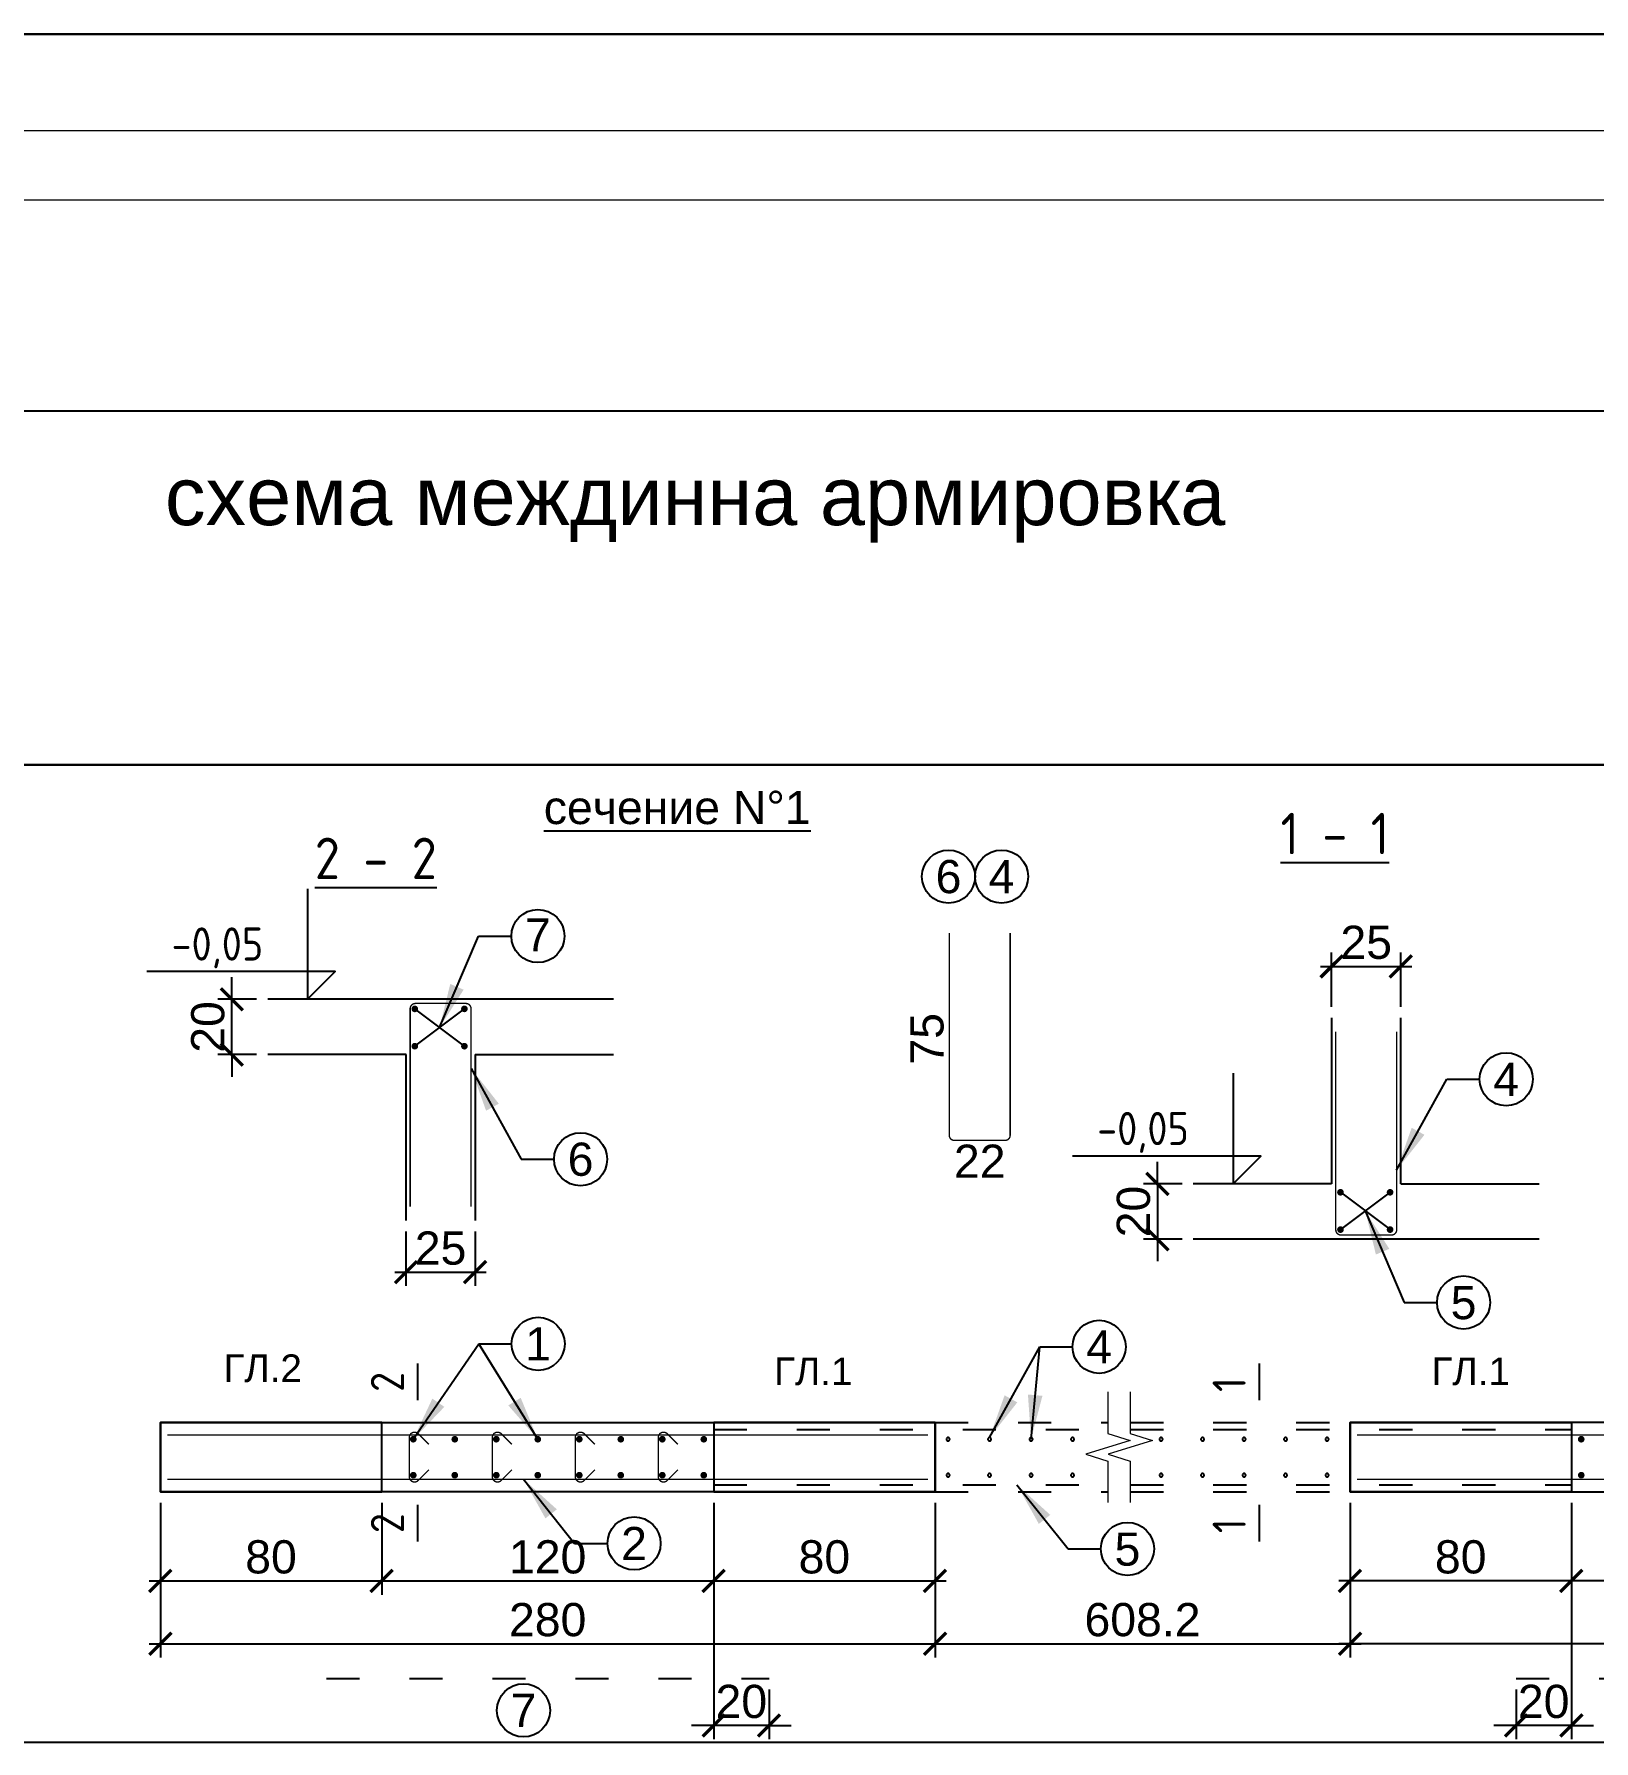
# Model space of a CAD drawing. Header units: millimetres. Extents: x 879 to 91735, y -13728 to 454.
# Drawn here: x 12829 to 13393, y -11346 to -10728 of the extents above; entities that cross this region are included whole.
import ezdxf
from ezdxf.enums import TextEntityAlignment as Align

# ---------------------------------------------------------------- set-up
doc = ezdxf.new("R2010")
doc.units = ezdxf.units.MM
doc.linetypes.add('ACAD_ISO03W100', pattern=[30, 12, -18])
for name, color, linetype, lineweight in [('0_txt', 7, 'Continuous', 18), ('k_dim', 2, 'Continuous', 18), ('TABLICA', 40, 'Continuous', 30)]:
    doc.layers.add(name, color=color, linetype=linetype, lineweight=lineweight)
for name, color, linetype in [('1K_SHA', 134, 'Continuous'), ('k_arm', 40, 'Continuous'), ('k_dim_arm', 54, 'Continuous'), ('k_nadpisi', 8, 'Continuous'), ('KTX', 1, 'Continuous'), ('KTXTXT', 4, 'Continuous')]:
    doc.layers.add(name, color=color, linetype=linetype)
doc.styles.add('ARIAL', font='ARIAL.TTF')
doc.styles.add('DIM', font='romans.shx', dxfattribs={"width": 0.85})
doc.styles.get("Standard").update_dxf_attribs({"font": 'TAHOMA.TTF'})
doc.dimstyles.new('k_', dxfattribs={"dimscale": 4, "dimtxt": 3, "dimasz": 2, "dimexe": 1.25, "dimexo": 1, "dimtad": 1, "dimdec": 1, "dimrnd": 0.5, "dimtxsty": 'Standard', "dimblk": 'ARCHTICK', "dimcen": 2.5, "dimdle": 1, "dimclrd": 8, "dimclre": 8, "dimclrt": 256, "dimadec": 1, "dimazin": 0, "dimtfac": 1, "dimtdec": 1, "dimtix": 1, "dimtmove": 0, "dimatfit": 3, "dimfxl": 0, "dimarcsym": 0})
doc.dimstyles.new('k_arm 1', dxfattribs={"dimscale": 5, "dimtxt": 2.4, "dimasz": 1.125, "dimexe": 1.25, "dimexo": 1.2, "dimgap": 1.6, "dimtad": 1, "dimdec": 0, "dimrnd": 0.5, "dimtxsty": 'Standard', "dimblk": 'ARCHTICK', "dimcen": 2.5, "dimse1": 1, "dimse2": 1, "dimsd1": 1, "dimsd2": 1, "dimclrd": 9, "dimclre": 8, "dimclrt": 256, "dimadec": 1, "dimazin": 0, "dimtfac": 1, "dimtdec": 0, "dimtix": 1, "dimtofl": 0, "dimtmove": 2, "dimatfit": 3, "dimfxl": 0, "dimarcsym": 0})
doc.dimstyles.new('k_zoni', dxfattribs={"dimscale": 4, "dimtxt": 2.5, "dimasz": 4, "dimexe": 0, "dimexo": 0, "dimtad": 1, "dimdec": 1, "dimrnd": 1, "dimtxsty": 'Standard', "dimcen": 2.5, "dimse1": 1, "dimse2": 1, "dimclrd": 256, "dimclre": 8, "dimclrt": 256, "dimadec": 1, "dimazin": 0, "dimtfac": 1, "dimtdec": 1, "dimtix": 1, "dimtmove": 0, "dimatfit": 3, "dimfxl": 0, "dimarcsym": 0})

# ---------------------------------------------------------------- blocks, each defined once
blk = doc.blocks.new('_ARCHTICK')
at = {"color": 0, "linetype": 'ByBlock', "const_width": 0.15}
blk.add_lwpolyline([(-0.5, -0.5), (0.5, 0.5)], dxfattribs=at)
blk = doc.blocks.new('*D1610')
at = {"layer": 'Defpoints', "color": 0}
for p in [(12875.08, -11255.4), (12955.08, -11255.4), (12955.08, -11287.68)]:
    blk.add_point(p, dxfattribs=at)
at = {"layer": 'k_nadpisi', "color": 8, "lineweight": -2}
for p, q in [((12875.08, -11259.4), (12875.08, -11292.68)), ((12955.08, -11259.4), (12955.08, -11292.68)), ((12871.08, -11287.68), (12959.08, -11287.68))]:
    blk.add_line(p, q, dxfattribs=at)
at = {"layer": 'k_nadpisi', "color": 8, "lineweight": -2, "xscale": 8, "yscale": 8, "zscale": 8, "rotation": 180}
blk.add_blockref('_ARCHTICK', (12875.08, -11287.68), dxfattribs=at)
at = {"layer": 'k_nadpisi', "color": 8, "lineweight": -2, "xscale": 8, "yscale": 8, "zscale": 8}
blk.add_blockref('_ARCHTICK', (12955.08, -11287.68), dxfattribs=at)
at = {"layer": 'k_nadpisi', "insert": (12915.08, -11279.05), "char_height": 12, "attachment_point": 5, "style": 'ARIAL'}
blk.add_mtext('80', dxfattribs=at)
blk = doc.blocks.new('*D1611')
at = {"layer": 'Defpoints', "color": 0}
for p in [(12955.08, -11255.4), (13075.08, -11255.4), (13075.08, -11287.68)]:
    blk.add_point(p, dxfattribs=at)
at = {"layer": 'k_nadpisi', "color": 8, "lineweight": -2}
for p, q in [((12955.08, -11259.4), (12955.08, -11292.68)), ((13075.08, -11259.4), (13075.08, -11292.68)), ((12951.08, -11287.68), (13079.08, -11287.68))]:
    blk.add_line(p, q, dxfattribs=at)
at = {"layer": 'k_nadpisi', "color": 8, "lineweight": -2, "xscale": 8, "yscale": 8, "zscale": 8, "rotation": 180}
blk.add_blockref('_ARCHTICK', (12955.08, -11287.68), dxfattribs=at)
at = {"layer": 'k_nadpisi', "color": 8, "lineweight": -2, "xscale": 8, "yscale": 8, "zscale": 8}
blk.add_blockref('_ARCHTICK', (13075.08, -11287.68), dxfattribs=at)
at = {"layer": 'k_nadpisi', "insert": (13015.08, -11279.05), "char_height": 12, "attachment_point": 5, "style": 'ARIAL'}
blk.add_mtext('120', dxfattribs=at)
blk = doc.blocks.new('*D1612')
at = {"layer": 'Defpoints', "color": 0}
for p in [(13075.08, -11255.4), (13155.08, -11255.4), (13155.08, -11287.68)]:
    blk.add_point(p, dxfattribs=at)
at = {"layer": 'k_nadpisi', "color": 8, "lineweight": -2}
for p, q in [((13075.08, -11259.4), (13075.08, -11292.68)), ((13155.08, -11259.4), (13155.08, -11292.68)), ((13071.08, -11287.68), (13159.08, -11287.68))]:
    blk.add_line(p, q, dxfattribs=at)
at = {"layer": 'k_nadpisi', "color": 8, "lineweight": -2, "xscale": 8, "yscale": 8, "zscale": 8, "rotation": 180}
blk.add_blockref('_ARCHTICK', (13075.08, -11287.68), dxfattribs=at)
at = {"layer": 'k_nadpisi', "color": 8, "lineweight": -2, "xscale": 8, "yscale": 8, "zscale": 8}
blk.add_blockref('_ARCHTICK', (13155.08, -11287.68), dxfattribs=at)
at = {"layer": 'k_nadpisi', "insert": (13115.08, -11279.05), "char_height": 12, "attachment_point": 5, "style": 'ARIAL'}
blk.add_mtext('80', dxfattribs=at)
blk = doc.blocks.new('*D1613')
at = {"layer": 'Defpoints', "color": 0}
for p in [(12875.08, -11255.4), (13155.08, -11255.4), (13155.08, -11310.37)]:
    blk.add_point(p, dxfattribs=at)
at = {"layer": 'k_nadpisi', "color": 8, "lineweight": -2}
for p, q in [((12875.08, -11259.4), (12875.08, -11315.37)), ((13155.08, -11259.4), (13155.08, -11315.37)), ((12871.08, -11310.37), (13159.08, -11310.37))]:
    blk.add_line(p, q, dxfattribs=at)
at = {"layer": 'k_nadpisi', "color": 8, "lineweight": -2, "xscale": 8, "yscale": 8, "zscale": 8, "rotation": 180}
blk.add_blockref('_ARCHTICK', (12875.08, -11310.37), dxfattribs=at)
at = {"layer": 'k_nadpisi', "color": 8, "lineweight": -2, "xscale": 8, "yscale": 8, "zscale": 8}
blk.add_blockref('_ARCHTICK', (13155.08, -11310.37), dxfattribs=at)
at = {"layer": 'k_nadpisi', "insert": (13015.08, -11301.75), "char_height": 12, "attachment_point": 5, "style": 'ARIAL'}
blk.add_mtext('280', dxfattribs=at)
blk = doc.blocks.new('*D1615')
at = {"layer": 'Defpoints', "color": 0}
for p in [(13385.08, -11255.4), (13505.08, -11255.4), (13385.08, -11287.68)]:
    blk.add_point(p, dxfattribs=at)
at = {"layer": 'k_nadpisi', "color": 8, "lineweight": -2}
for p, q in [((13385.08, -11259.4), (13385.08, -11292.68)), ((13505.08, -11259.4), (13505.08, -11292.68)), ((13509.08, -11287.68), (13381.08, -11287.68))]:
    blk.add_line(p, q, dxfattribs=at)
at = {"layer": 'k_nadpisi', "color": 8, "lineweight": -2, "xscale": 8, "yscale": 8, "zscale": 8, "rotation": 180}
blk.add_blockref('_ARCHTICK', (13385.08, -11287.68), dxfattribs=at)
at = {"layer": 'k_nadpisi', "color": 8, "lineweight": -2, "xscale": 8, "yscale": 8, "zscale": 8}
blk.add_blockref('_ARCHTICK', (13505.08, -11287.68), dxfattribs=at)
at = {"layer": 'k_nadpisi', "insert": (13445.08, -11279.05), "char_height": 12, "attachment_point": 5, "style": 'ARIAL'}
blk.add_mtext('120', dxfattribs=at)
blk = doc.blocks.new('*D1616')
at = {"layer": 'Defpoints', "color": 0}
for p in [(13305.08, -11255.4), (13385.08, -11255.4), (13305.08, -11287.68)]:
    blk.add_point(p, dxfattribs=at)
at = {"layer": 'k_nadpisi', "color": 8, "lineweight": -2}
for p, q in [((13305.08, -11259.4), (13305.08, -11292.68)), ((13385.08, -11259.4), (13385.08, -11292.68)), ((13389.08, -11287.68), (13301.08, -11287.68))]:
    blk.add_line(p, q, dxfattribs=at)
at = {"layer": 'k_nadpisi', "color": 8, "lineweight": -2, "xscale": 8, "yscale": 8, "zscale": 8, "rotation": 180}
blk.add_blockref('_ARCHTICK', (13305.08, -11287.68), dxfattribs=at)
at = {"layer": 'k_nadpisi', "color": 8, "lineweight": -2, "xscale": 8, "yscale": 8, "zscale": 8}
blk.add_blockref('_ARCHTICK', (13385.08, -11287.68), dxfattribs=at)
at = {"layer": 'k_nadpisi', "insert": (13345.08, -11279.05), "char_height": 12, "attachment_point": 5, "style": 'ARIAL'}
blk.add_mtext('80', dxfattribs=at)
blk = doc.blocks.new('*D1617')
at = {"layer": 'Defpoints', "color": 0}
for p in [(13305.08, -11255.4), (13585.08, -11255.4), (13305.08, -11310.37)]:
    blk.add_point(p, dxfattribs=at)
at = {"layer": 'k_nadpisi', "color": 8, "lineweight": -2}
for p, q in [((13305.08, -11259.4), (13305.08, -11315.37)), ((13585.08, -11259.4), (13585.08, -11315.37)), ((13589.08, -11310.37), (13301.08, -11310.37))]:
    blk.add_line(p, q, dxfattribs=at)
at = {"layer": 'k_nadpisi', "color": 8, "lineweight": -2, "xscale": 8, "yscale": 8, "zscale": 8, "rotation": 180}
blk.add_blockref('_ARCHTICK', (13305.08, -11310.37), dxfattribs=at)
at = {"layer": 'k_nadpisi', "color": 8, "lineweight": -2, "xscale": 8, "yscale": 8, "zscale": 8}
blk.add_blockref('_ARCHTICK', (13585.08, -11310.37), dxfattribs=at)
at = {"layer": 'k_nadpisi', "insert": (13445.08, -11301.75), "char_height": 12, "attachment_point": 5, "style": 'ARIAL'}
blk.add_mtext('280', dxfattribs=at)
blk = doc.blocks.new('*D1619')
at = {"layer": 'Defpoints', "color": 0}
for p in [(13155.08, -11255.4), (13305.08, -11255.4), (13305.08, -11310.37)]:
    blk.add_point(p, dxfattribs=at)
at = {"layer": 'k_nadpisi', "color": 8, "lineweight": -2}
for p, q in [((13155.08, -11259.4), (13155.08, -11315.37)), ((13305.08, -11259.4), (13305.08, -11315.37)), ((13151.08, -11310.37), (13309.08, -11310.37))]:
    blk.add_line(p, q, dxfattribs=at)
at = {"layer": 'k_nadpisi', "color": 8, "lineweight": -2, "xscale": 8, "yscale": 8, "zscale": 8, "rotation": 180}
blk.add_blockref('_ARCHTICK', (13155.08, -11310.37), dxfattribs=at)
at = {"layer": 'k_nadpisi', "color": 8, "lineweight": -2, "xscale": 8, "yscale": 8, "zscale": 8}
blk.add_blockref('_ARCHTICK', (13305.08, -11310.37), dxfattribs=at)
at = {"layer": 'k_nadpisi', "insert": (13230.08, -11301.75), "char_height": 12, "attachment_point": 5, "style": 'ARIAL'}
blk.add_mtext('608.2', dxfattribs=at)
blk = doc.blocks.new('*D1588')
at = {"layer": 'Defpoints', "color": 0}
for p in [(13248.44, -11144.12), (13235.49, -11164.12), (13248.44, -11164.12)]:
    blk.add_point(p, dxfattribs=at)
at = {"layer": 'k_nadpisi', "color": 8, "lineweight": -2}
for p, q in [((13235.49, -11144.12), (13235.49, -11136.12)), ((13244.44, -11144.12), (13230.49, -11144.12)), ((13235.49, -11144.12), (13235.49, -11164.12)), ((13244.44, -11164.12), (13230.49, -11164.12)), ((13235.49, -11164.12), (13235.49, -11172.12))]:
    blk.add_line(p, q, dxfattribs=at)
at = {"layer": 'k_nadpisi', "color": 8, "lineweight": -2, "xscale": 8, "yscale": 8, "zscale": 8}
for p, rotation in [((13235.49, -11144.12), 270), ((13235.49, -11164.12), 90)]:
    blk.add_blockref('_ARCHTICK', p, dxfattribs=dict(at, rotation=rotation))
at = {"layer": 'k_nadpisi', "insert": (13226.86, -11154.12), "char_height": 12, "attachment_point": 5, "rotation": 90, "style": 'ARIAL'}
blk.add_mtext('20', dxfattribs=at)
blk = doc.blocks.new('*D1589')
at = {"layer": 'Defpoints', "color": 0}
for p in [(13323.44, -11065.48), (13298.44, -11084.12), (13323.44, -11084.12)]:
    blk.add_point(p, dxfattribs=at)
at = {"layer": 'k_nadpisi', "color": 8, "lineweight": -2}
for p, q in [((13298.44, -11080.12), (13298.44, -11060.48)), ((13323.44, -11080.12), (13323.44, -11060.48)), ((13294.44, -11065.48), (13327.44, -11065.48))]:
    blk.add_line(p, q, dxfattribs=at)
at = {"layer": 'k_nadpisi', "color": 8, "lineweight": -2, "xscale": 8, "yscale": 8, "zscale": 8, "rotation": 180}
blk.add_blockref('_ARCHTICK', (13298.44, -11065.48), dxfattribs=at)
at = {"layer": 'k_nadpisi', "color": 8, "lineweight": -2, "xscale": 8, "yscale": 8, "zscale": 8}
blk.add_blockref('_ARCHTICK', (13323.44, -11065.48), dxfattribs=at)
at = {"layer": 'k_nadpisi', "insert": (13310.94, -11056.85), "char_height": 12, "attachment_point": 5, "style": 'ARIAL'}
blk.add_mtext('25', dxfattribs=at)
blk = doc.blocks.new('*D1590')
at = {"layer": 'Defpoints', "color": 0}
for p in [(13160.24, -11053.42), (13160.24, -11128.42), (13171.24, -11128.42)]:
    blk.add_point(p, dxfattribs=at)
at = {"layer": 'k_nadpisi', "insert": (13152.24, -11091.67), "char_height": 12, "attachment_point": 5, "rotation": 90, "style": 'ARIAL'}
blk.add_mtext('75', dxfattribs=at)
blk = doc.blocks.new('*D1591')
at = {"layer": 'Defpoints', "color": 0}
for p in [(13160.24, -11126.54), (13182.24, -11126.54), (13182.24, -11149.96)]:
    blk.add_point(p, dxfattribs=at)
at = {"layer": 'k_nadpisi', "insert": (13171.24, -11135.93), "char_height": 12, "attachment_point": 5, "style": 'ARIAL'}
blk.add_mtext('22', dxfattribs=at)
blk = doc.blocks.new('*D1592')
at = {"layer": 'Defpoints', "color": 0}
for p in [(12900.92, -11077.39), (12913.87, -11077.39), (12913.87, -11097.39)]:
    blk.add_point(p, dxfattribs=at)
at = {"layer": 'k_nadpisi', "color": 8, "lineweight": -2}
for p, q in [((12900.92, -11077.39), (12900.92, -11069.39)), ((12909.87, -11077.39), (12895.92, -11077.39)), ((12900.92, -11097.39), (12900.92, -11077.39)), ((12909.87, -11097.39), (12895.92, -11097.39)), ((12900.92, -11097.39), (12900.92, -11105.39))]:
    blk.add_line(p, q, dxfattribs=at)
at = {"layer": 'k_nadpisi', "color": 8, "lineweight": -2, "xscale": 8, "yscale": 8, "zscale": 8}
for p, rotation in [((12900.92, -11077.39), 270), ((12900.92, -11097.39), 90)]:
    blk.add_blockref('_ARCHTICK', p, dxfattribs=dict(at, rotation=rotation))
at = {"layer": 'k_nadpisi', "insert": (12892.29, -11087.39), "char_height": 12, "attachment_point": 5, "rotation": 90, "style": 'ARIAL'}
blk.add_mtext('20', dxfattribs=at)
blk = doc.blocks.new('*D1593')
at = {"layer": 'Defpoints', "color": 0}
for p in [(12963.87, -11157.39), (12988.87, -11157.39), (12988.87, -11176.03)]:
    blk.add_point(p, dxfattribs=at)
at = {"layer": 'k_nadpisi', "color": 8, "lineweight": -2}
for p, q in [((12963.87, -11161.39), (12963.87, -11181.03)), ((12988.87, -11161.39), (12988.87, -11181.03)), ((12959.87, -11176.03), (12992.87, -11176.03))]:
    blk.add_line(p, q, dxfattribs=at)
at = {"layer": 'k_nadpisi', "color": 8, "lineweight": -2, "xscale": 8, "yscale": 8, "zscale": 8, "rotation": 180}
blk.add_blockref('_ARCHTICK', (12963.87, -11176.03), dxfattribs=at)
at = {"layer": 'k_nadpisi', "color": 8, "lineweight": -2, "xscale": 8, "yscale": 8, "zscale": 8}
blk.add_blockref('_ARCHTICK', (12988.87, -11176.03), dxfattribs=at)
at = {"layer": 'k_nadpisi', "insert": (12976.37, -11167.41), "char_height": 12, "attachment_point": 5, "style": 'ARIAL'}
blk.add_mtext('25', dxfattribs=at)
blk = doc.blocks.new('*D1585')
at = {"layer": 'Defpoints', "color": 0}
for p in [(13075.08, -11255.4), (13095.08, -11322.9), (13075.08, -11339.94)]:
    blk.add_point(p, dxfattribs=at)
at = {"layer": 'k_nadpisi', "color": 8, "lineweight": -2}
for p, q in [((13075.08, -11259.4), (13075.08, -11344.94)), ((13095.08, -11326.9), (13095.08, -11344.94)), ((13075.08, -11339.94), (13067.08, -11339.94)), ((13095.08, -11339.94), (13075.08, -11339.94)), ((13095.08, -11339.94), (13103.08, -11339.94))]:
    blk.add_line(p, q, dxfattribs=at)
at = {"layer": 'k_nadpisi', "color": 8, "lineweight": -2, "xscale": 8, "yscale": 8, "zscale": 8}
blk.add_blockref('_ARCHTICK', (13075.08, -11339.94), dxfattribs=at)
at = {"layer": 'k_nadpisi', "color": 8, "lineweight": -2, "xscale": 8, "yscale": 8, "zscale": 8, "rotation": 180}
blk.add_blockref('_ARCHTICK', (13095.08, -11339.94), dxfattribs=at)
at = {"layer": 'k_nadpisi', "insert": (13085.08, -11331.32), "char_height": 12, "attachment_point": 5, "style": 'ARIAL'}
blk.add_mtext('20', dxfattribs=at)
blk = doc.blocks.new('*D1586')
at = {"layer": 'Defpoints', "color": 0}
for p in [(13385.08, -11255.4), (13365.08, -11322.9), (13365.08, -11339.93)]:
    blk.add_point(p, dxfattribs=at)
at = {"layer": 'k_nadpisi', "color": 8, "lineweight": -2}
for p, q in [((13385.08, -11259.4), (13385.08, -11344.93)), ((13365.08, -11326.9), (13365.08, -11344.93)), ((13365.08, -11339.93), (13357.08, -11339.93)), ((13385.08, -11339.93), (13365.08, -11339.93)), ((13385.08, -11339.93), (13393.08, -11339.93))]:
    blk.add_line(p, q, dxfattribs=at)
at = {"layer": 'k_nadpisi', "color": 8, "lineweight": -2, "xscale": 8, "yscale": 8, "zscale": 8}
blk.add_blockref('_ARCHTICK', (13365.08, -11339.93), dxfattribs=at)
at = {"layer": 'k_nadpisi', "color": 8, "lineweight": -2, "xscale": 8, "yscale": 8, "zscale": 8, "rotation": 180}
blk.add_blockref('_ARCHTICK', (13385.08, -11339.93), dxfattribs=at)
at = {"layer": 'k_nadpisi', "insert": (13375.08, -11331.31), "char_height": 12, "attachment_point": 5, "style": 'ARIAL'}
blk.add_mtext('20', dxfattribs=at)

msp = doc.modelspace()

# ---------------------------------------------------------------- linework, layer by layer
at = {"layer": '0_txt'}
msp.add_lwpolyline([(7612.993, -13693.429), (13863.775, -13693.429), (13863.775, -10763.429), (7612.993, -10763.429), (7612.993, -13693.429)], dxfattribs=at)
msp.add_lwpolyline([(7637.993, -13668.429), (13838.775, -13668.429), (13838.775, -10788.429), (7637.993, -10788.429)], close=True, dxfattribs=at)
at = {"layer": '1K_SHA'}
for points in [[(13038.873, -11077.393), (12913.873, -11077.393)], [(13298.442, -11084.115), (13298.442, -11144.115)], [(13323.442, -11144.115), (13323.442, -11084.115)], [(12963.873, -11097.393), (12913.873, -11097.393)], [(12963.873, -11157.393), (12963.873, -11097.393)], [(12988.873, -11097.393), (12988.873, -11157.393)], [(12988.873, -11097.393), (13038.873, -11097.393)], [(13298.442, -11144.115), (13248.442, -11144.115)], [(13323.442, -11144.115), (13373.442, -11144.115)], [(13373.442, -11164.115), (13248.442, -11164.115)], [(12875.079, -11230.404), (13155.079, -11230.404), (13155.079, -11255.404), (12875.079, -11255.404), (12875.079, -11230.404)], [(13585.079, -11230.404), (13305.079, -11230.404), (13305.079, -11255.404), (13585.079, -11255.404), (13585.079, -11230.404)]]:
    msp.add_lwpolyline(points, dxfattribs=at)
for points in [[(12875.079, -11255.404), (12955.079, -11255.404), (12955.079, -11230.404), (12875.079, -11230.404)], [(13075.079, -11255.404), (13155.079, -11255.404), (13155.079, -11230.404), (13075.079, -11230.404)], [(13385.079, -11255.404), (13305.079, -11255.404), (13305.079, -11230.404), (13385.079, -11230.404)]]:
    msp.add_lwpolyline(points, close=True, dxfattribs=at)
at = {"layer": '1K_SHA', "linetype": 'ACAD_ISO03W100'}
for points in [[(13155.079, -11230.404), (13217.582, -11230.404)], [(13225.665, -11230.404), (13305.079, -11230.404)], [(13155.079, -11255.404), (13217.582, -11255.404)], [(13225.665, -11255.404), (13305.079, -11255.404)]]:
    msp.add_lwpolyline(points, dxfattribs=at)
at = {"layer": 'k_arm', "color": 2, "const_width": 0.5}
for points in [[(13182.244, -11053.417), (13182.244, -11126.542, -0.4142136), (13180.369, -11128.417), (13162.119, -11128.417, -0.4142136), (13160.244, -11126.542), (13160.244, -11053.417)], [(12987.373, -11152.393), (12987.373, -11080.768, 0.4142136), (12985.498, -11078.893), (12967.248, -11078.893, 0.4142136), (12965.373, -11080.768), (12965.373, -11152.393)], [(13321.942, -11089.115), (13321.942, -11160.74, -0.4142136), (13320.067, -11162.615), (13301.817, -11162.615, -0.4142136), (13299.942, -11160.74), (13299.942, -11089.115)], [(12972.138, -11247.496), (12968.279, -11251.355, -0.6681786), (12965.079, -11250.029), (12965.079, -11235.779, -0.6681786), (12968.279, -11234.453), (12972.138, -11238.312)], [(13002.138, -11247.496), (12998.279, -11251.355, -0.6681786), (12995.079, -11250.029), (12995.079, -11235.779, -0.6681786), (12998.279, -11234.453), (13002.138, -11238.312)], [(13032.138, -11247.496), (13028.279, -11251.355, -0.6681786), (13025.079, -11250.029), (13025.079, -11235.779, -0.6681786), (13028.279, -11234.453), (13032.138, -11238.312)], [(13062.138, -11247.496), (13058.279, -11251.355, -0.6681786), (13055.079, -11250.029), (13055.079, -11235.779, -0.6681786), (13058.279, -11234.453), (13062.138, -11238.312)]]:
    msp.add_lwpolyline(points, format="xyb", dxfattribs=at)
at = {"layer": 'k_arm', "const_width": 1.2, "flags": 128}
for points in [[(12966.457, -11080.847, -1), (12967.657, -11080.847, -1)], [(12984.389, -11080.847, -1), (12985.589, -11080.847, -1)], [(12966.457, -11094.341, -1), (12967.657, -11094.341, -1)], [(12984.389, -11094.341, -1), (12985.589, -11094.341, -1)], [(13301.026, -11147.167, 1), (13302.226, -11147.167, 1)], [(13318.958, -11147.167, 1), (13320.158, -11147.167, 1)], [(13301.026, -11160.661, 1), (13302.226, -11160.661, 1)], [(13318.958, -11160.661, 1), (13320.158, -11160.661, 1)], [(12965.91, -11236.442, 1), (12967.11, -11236.442, 1)], [(12980.91, -11236.442, 1), (12982.11, -11236.442, 1)], [(12995.91, -11236.442, 1), (12997.11, -11236.442, 1)], [(13010.91, -11236.442, 1), (13012.11, -11236.442, 1)], [(13025.91, -11236.442, 1), (13027.11, -11236.442, 1)], [(13040.91, -11236.442, 1), (13042.11, -11236.442, 1)], [(13055.91, -11236.442, 1), (13057.11, -11236.442, 1)], [(13070.91, -11236.442, 1), (13072.11, -11236.442, 1)], [(13389.247, -11236.442, -1), (13388.047, -11236.442, -1)], [(12965.91, -11249.442, -1), (12967.11, -11249.442, -1)], [(12980.91, -11249.442, -1), (12982.11, -11249.442, -1)], [(12995.91, -11249.442, -1), (12997.11, -11249.442, -1)], [(13010.91, -11249.442, -1), (13012.11, -11249.442, -1)], [(13025.91, -11249.442, -1), (13027.11, -11249.442, -1)], [(13040.91, -11249.442, -1), (13042.11, -11249.442, -1)], [(13055.91, -11249.442, -1), (13057.11, -11249.442, -1)], [(13070.91, -11249.442, -1), (13072.11, -11249.442, -1)], [(13389.247, -11249.442, 1), (13388.047, -11249.442, 1)]]:
    msp.add_lwpolyline(points, format="xyb", close=True, dxfattribs=at)
at = {"layer": 'k_arm', "color": 2, "const_width": 0.5}
for points in [[(12877.579, -11234.903), (13152.579, -11234.908)], [(13582.579, -11234.903), (13307.579, -11234.908)], [(12877.579, -11250.904), (13152.579, -11250.899)], [(13582.579, -11250.904), (13307.579, -11250.899)]]:
    msp.add_lwpolyline(points, dxfattribs=at)
at = {"layer": 'k_arm', "color": 2, "linetype": 'ACAD_ISO03W100'}
for points in [[(13075.079, -11232.903), (13217.582, -11232.906)], [(13225.665, -11232.906), (13385.079, -11232.908)], [(13075.079, -11252.904), (13217.582, -11252.902)], [(13225.665, -11252.902), (13385.079, -11252.899)], [(12935.079, -11322.896), (13095.079, -11322.896)], [(13365.079, -11322.896), (13525.079, -11322.896)]]:
    msp.add_lwpolyline(points, dxfattribs=at)
for points in [[(13159.196, -11236.442, 1), (13160.396, -11236.442, 1)], [(13174.196, -11236.442, 1), (13175.396, -11236.442, 1)], [(13189.196, -11236.442, 1), (13190.396, -11236.442, 1)], [(13204.196, -11236.442, 1), (13205.396, -11236.442, 1)], [(13236.183, -11236.442, 1), (13237.383, -11236.442, 1)], [(13251.183, -11236.442, 1), (13252.383, -11236.442, 1)], [(13266.183, -11236.442, 1), (13267.383, -11236.442, 1)], [(13281.183, -11236.442, 1), (13282.383, -11236.442, 1)], [(13296.183, -11236.442, 1), (13297.383, -11236.442, 1)], [(13159.196, -11249.442, -1), (13160.396, -11249.442, -1)], [(13174.196, -11249.442, -1), (13175.396, -11249.442, -1)], [(13189.196, -11249.442, -1), (13190.396, -11249.442, -1)], [(13204.196, -11249.442, -1), (13205.396, -11249.442, -1)], [(13236.183, -11249.442, -1), (13237.383, -11249.442, -1)], [(13251.183, -11249.442, -1), (13252.383, -11249.442, -1)], [(13266.183, -11249.442, -1), (13267.383, -11249.442, -1)], [(13281.183, -11249.442, -1), (13282.383, -11249.442, -1)], [(13296.183, -11249.442, -1), (13297.383, -11249.442, -1)]]:
    msp.add_lwpolyline(points, format="xyb", close=True, dxfattribs=at)
at = {"layer": 'k_dim'}
for points in [[(13217.582, -11219.347), (13217.582, -11234.347), (13225.582, -11236.847), (13209.582, -11241.847), (13217.582, -11244.347), (13217.582, -11259.347)], [(13225.665, -11219.347), (13225.665, -11234.347), (13233.665, -11236.847), (13217.665, -11241.847), (13225.665, -11244.347), (13225.665, -11259.347)]]:
    msp.add_lwpolyline(points, dxfattribs=at)
at = {"layer": 'k_dim_arm'}
for points in [[(12967.057, -11094.341), (12984.989, -11080.847)], [(12984.989, -11094.341), (12967.057, -11080.847)], [(13301.626, -11147.167), (13319.558, -11160.661)], [(13319.558, -11147.167), (13301.626, -11160.661)]]:
    msp.add_lwpolyline(points, dxfattribs=at)
for centre in [(13159.958, -11033.021), (13179.158, -11033.021), (13011.559, -11054.519), (13361.539, -11106.3), (13026.97, -11135.209), (13346.128, -11186.99), (13011.648, -11201.968), (13214.393, -11203.027), (13046.298, -11274.117), (13224.635, -11276.118), (13006.349, -11334.466)]:
    msp.add_circle(centre, 9.6, dxfattribs=at)
at = {"layer": 'k_nadpisi'}
msp.add_lwpolyline([(12824.193, -10864.677), (13443.578, -10864.677), (13443.578, -10992.563), (12824.193, -10992.563)], close=True, dxfattribs=at)
msp.add_lwpolyline([(13443.578, -11346.057), (13443.578, -11346.057), (12824.193, -11346.057), (12824.193, -10992.563), (13443.578, -10992.563), (13443.578, -11194.073)], dxfattribs=at)
at = {"layer": 'KTX'}
for p, q in [((12968.167, -11222.295), (12968.167, -11209.095)), ((13272.389, -11222.295), (13272.389, -11209.095)), ((12968.167, -11273.368), (12968.167, -11260.168)), ((13272.389, -11273.368), (13272.389, -11260.168))]:
    msp.add_line(p, q, dxfattribs=at)
for points in [[(12928.24, -11037.393), (12928.24, -11077.393), (12938.24, -11067.393), (12870.24, -11067.393)], [(13262.809, -11104.115), (13262.809, -11144.115), (13272.809, -11134.115), (13204.809, -11134.115)]]:
    msp.add_lwpolyline(points, dxfattribs=at)
at = {"layer": 'TABLICA'}
msp.add_lwpolyline([(7527.993, -13728.429), (13898.775, -13728.429), (13898.775, -10728.429), (7527.993, -10728.429)], close=True, dxfattribs=at)

# ---------------------------------------------------------------- texts
at = {"layer": 'k_dim_arm', "style": 'ARIAL'}
for s, p in [('6', (13159.958, -11033.021)), ('4', (13179.158, -11033.021)), ('7', (13011.559, -11054.101)), ('4', (13361.539, -11106.3)), ('6', (13026.97, -11135.209)), ('5', (13346.128, -11187.039)), ('1', (13011.648, -11201.968)), ('4', (13214.393, -11203.027)), ('2', (13046.298, -11274.166)), ('5', (13224.635, -11276.167)), ('7', (13006.349, -11334.466))]:
    msp.add_text(s, height=12, dxfattribs=at).set_placement(p, align=Align.MIDDLE_CENTER)
at = {"layer": 'k_nadpisi', "lineweight": 0, "style": 'ARIAL'}
msp.add_text('схема междинна армировка', height=21, dxfattribs=at).set_placement((13068.386, -10905.958), align=Align.CENTER)
at = {"layer": 'k_nadpisi', "style": 'ARIAL'}
for s, height, p in [('%%uсечение N%%d1', 12, (13061.907, -11014.033)), ('ГЛ.2', 10, (12912.064, -11215.779)), ('ГЛ.1', 10, (13111.074, -11216.897)), ('ГЛ.1', 10, (13348.722, -11216.897))]:
    msp.add_text(s, height=height, dxfattribs=at).set_placement(p, align=Align.CENTER)
at = {"layer": 'KTXTXT', "style": 'DIM', "width": 0.85}
for s, height, p in [('%%U1 - 1', 15, (13279.978, -11024.958)), ('%%U2 - 2', 15, (12930.908, -11033.936)), ('-0,05', 12, (12879.126, -11063.393)), ('-0,05', 12, (13213.695, -11130.115))]:
    msp.add_text(s, height=height, dxfattribs=at).set_placement(p)
for s, p in [('2', (12963.167, -11219.352)), ('1', (13267.389, -11219.352)), ('2', (12963.167, -11270.425)), ('1', (13267.389, -11270.425))]:
    msp.add_text(s, height=12, rotation=90, dxfattribs=at).set_placement(p)

# ---------------------------------------------------------------- dimensions: what is measured, and where the dimension line sits
at = {"layer": 'k_nadpisi'}
for base, p1, p2, dimstyle, override, picture, middle in [((13323.442, -11065.475), (13298.442, -11084.115), (13323.442, -11084.115), 'k_', {"dimtxsty": 'ARIAL', "dimtmove": 1}, '*D1589', (13310.942, -11056.849)), ((13182.244, -11149.959), (13160.244, -11126.542), (13182.244, -11126.542), 'k_arm 1', {"dimtxsty": 'ARIAL'}, '*D1591', (13171.244, -11135.935)), ((12988.873, -11176.033), (12963.873, -11157.393), (12988.873, -11157.393), 'k_', {"dimtxsty": 'ARIAL', "dimtmove": 1}, '*D1593', (12976.373, -11167.406)), ((12955.079, -11287.681), (12875.079, -11255.404), (12955.079, -11255.404), 'k_', {"dimtxsty": 'ARIAL', "dimtmove": 1}, '*D1610', (12915.079, -11279.054)), ((13155.079, -11310.375), (12875.079, -11255.404), (13155.079, -11255.404), 'k_', {"dimtxsty": 'ARIAL', "dimtmove": 1}, '*D1613', (13015.079, -11301.748)), ((13075.079, -11287.681), (12955.079, -11255.404), (13075.079, -11255.404), 'k_', {"dimtxsty": 'ARIAL', "dimtmove": 1}, '*D1611', (13015.079, -11279.054)), ((13075.079, -11339.944), (13095.079, -11322.896), (13075.079, -11255.404), 'k_', {"dimtxsty": 'ARIAL', "dimtmove": 1}, '*D1585', (13085.079, -11331.318)), ((13155.079, -11287.681), (13075.079, -11255.404), (13155.079, -11255.404), 'k_', {"dimtxsty": 'ARIAL', "dimtmove": 1}, '*D1612', (13115.079, -11279.054)), ((13365.079, -11339.934), (13385.079, -11255.404), (13365.079, -11322.896), 'k_', {"dimtxsty": 'ARIAL', "dimtmove": 1}, '*D1586', (13375.079, -11331.308))]:
    dim = msp.add_linear_dim(base=base, p1=p1, p2=p2, dimstyle=dimstyle, override=override, dxfattribs=at)
    dim.commit()
    dim.dimension.update_dxf_attribs({"geometry": picture, "text_midpoint": middle})
dim = msp.add_linear_dim(base=(13160.244, -11128.417), p1=(13160.244, -11053.417), p2=(13171.244, -11128.417), angle=90, dimstyle='k_arm 1', override={"dimtxsty": 'ARIAL'}, dxfattribs=at)
dim.commit()
dim.dimension.update_dxf_attribs({"geometry": '*D1590', "text_midpoint": (13152.244, -11091.667), "dimtype": 160})
for base, p1, p2, angle, picture, middle in [((12900.92, -11077.393), (12913.873, -11097.393), (12913.873, -11077.393), 270, '*D1592', (12892.293, -11087.393)), ((13235.489, -11164.115), (13248.442, -11144.115), (13248.442, -11164.115), 90, '*D1588', (13226.862, -11154.115)), ((13305.079, -11287.681), (13385.079, -11255.404), (13305.079, -11255.404), 180, '*D1616', (13345.079, -11279.054)), ((13305.079, -11310.375), (13585.079, -11255.404), (13305.079, -11255.404), 180, '*D1617', (13445.079, -11301.748)), ((13385.079, -11287.681), (13505.079, -11255.404), (13385.079, -11255.404), 180, '*D1615', (13445.079, -11279.054))]:
    dim = msp.add_linear_dim(base=base, p1=p1, p2=p2, angle=angle, dimstyle='k_', override={"dimtxsty": 'ARIAL', "dimtmove": 1}, dxfattribs=at)
    dim.commit()
    dim.dimension.update_dxf_attribs({"geometry": picture, "text_midpoint": middle})
dim = msp.add_linear_dim(base=(13305.079, -11310.375), p1=(13155.079, -11255.404), p2=(13305.079, -11255.404), text='608.2', dimstyle='k_', override={"dimtxsty": 'ARIAL', "dimtmove": 1}, dxfattribs=at)
dim.commit()
dim.dimension.update_dxf_attribs({"geometry": '*D1619', "text_midpoint": (13230.079, -11301.748)})

# ---------------------------------------------------------------- leaders
at = {"layer": 'k_dim_arm'}
for points in [[(12976.023, -11087.594), (12990.091, -11054.519), (13001.959, -11054.519)], [(12987.373, -11102.393), (13005.502, -11135.209), (13017.37, -11135.209)], [(13321.942, -11139.115), (13340.071, -11106.3), (13351.939, -11106.3)], [(13310.592, -11153.914), (13324.66, -11186.99), (13336.528, -11186.99)], [(12966.51, -11236.442), (12990.18, -11201.968), (13002.048, -11201.968)], [(13011.51, -11236.442), (12990.18, -11201.968), (13002.048, -11201.968)], [(13174.796, -11235.842), (13192.924, -11203.027), (13204.793, -11203.027)], [(13189.796, -11236.442), (13192.924, -11203.027), (13204.793, -11203.027)], [(13006.374, -11250.902), (13024.829, -11274.117), (13036.698, -11274.117)], [(13184.712, -11252.903), (13203.167, -11276.118), (13215.035, -11276.118)]]:
    msp.add_leader(points, dimstyle='k_zoni', override={"dimtad": 0, "dimtxsty": 'ARIAL'}, dxfattribs=at)

doc.saveas('drawing.dxf')
